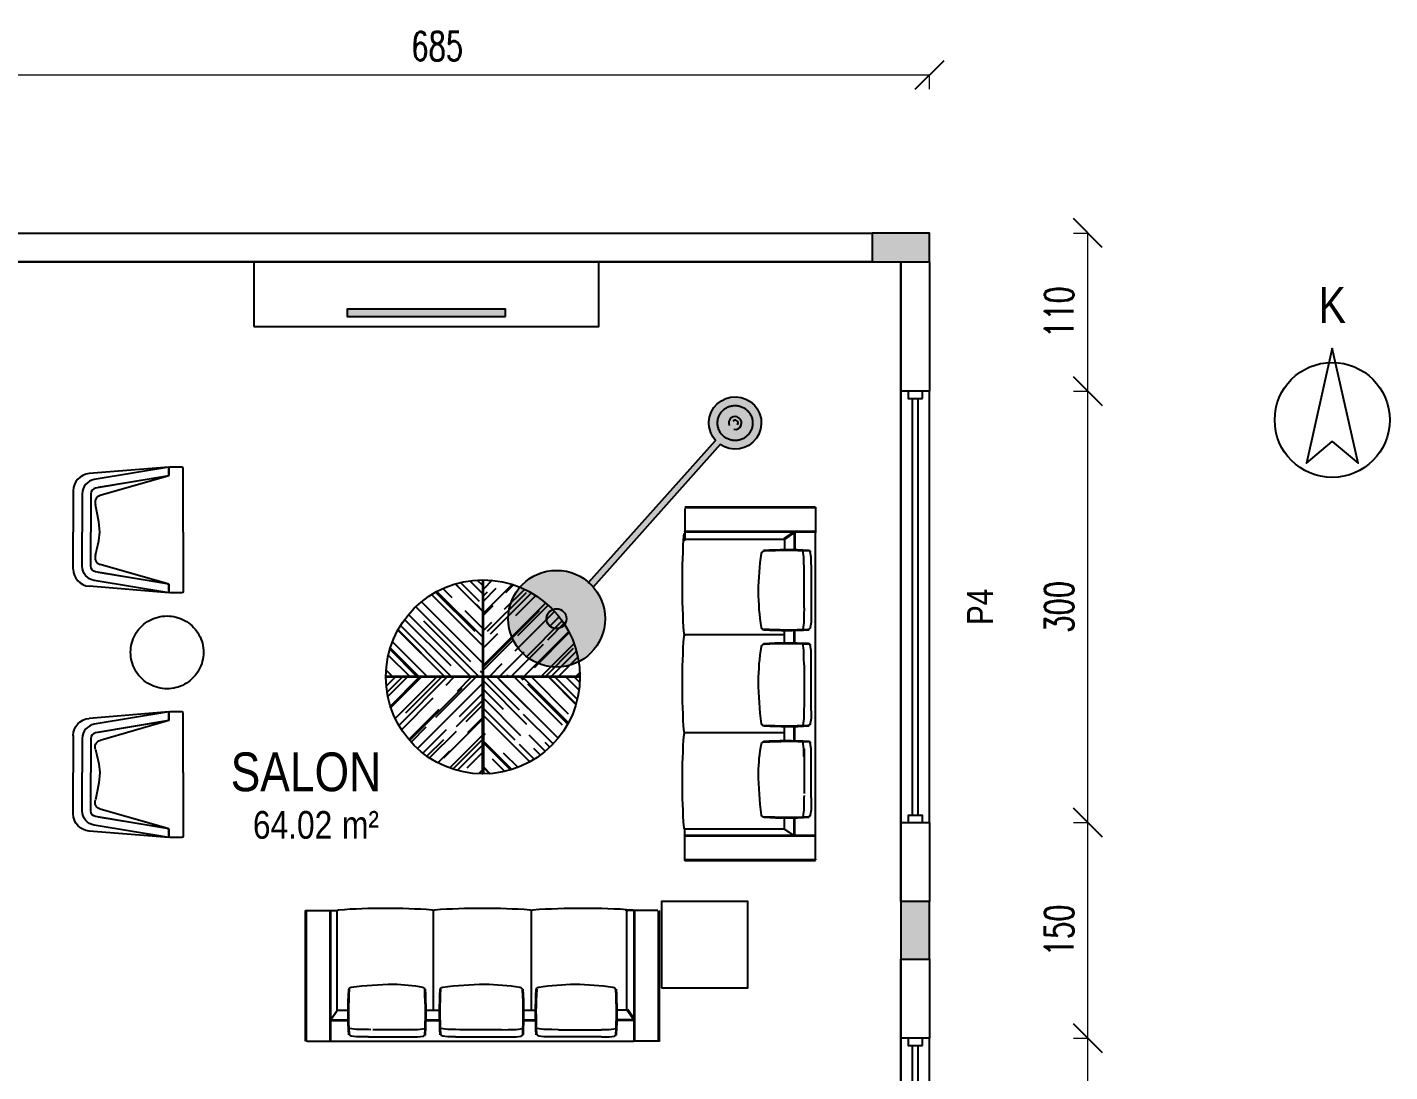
# Model space of a CAD drawing. Header units: centimetres. Extents: x -350 to 1680, y -2140 to 2963.
# Drawn here: x 732 to 1680, y 427 to 1153 of the extents above; entities that cross this region are included whole.
import ezdxf
from ezdxf.enums import TextEntityAlignment as Align

# ---------------------------------------------------------------- set-up
doc = ezdxf.new("R2010")
doc.units = ezdxf.units.CM
doc.layers.get('0').update_dxf_attribs({"color": 5, "lineweight": 0})
doc.layers.add('0_IFC_Area', color=100, linetype='Continuous', plot=False)
for name, color, linetype in [('0_IFC_Dimension', 3, 'Continuous'), ('0_IFC_Elevation_5', 252, 'Continuous'), ('0_IFC_Hatch', 250, 'Continuous'), ('0_IFC_Hatch_Structure', 251, 'Continuous'), ('0_IFC_Room_Text(No)_100', 12, 'Continuous'), ('0_IFC_Text_Explanation_100', 231, 'Continuous'), ('0_IFC_Window_Text', 60, 'Continuous'), ('1_IFC_Concrete_Section', 50, 'Continuous'), ('2_IFC_Wall', 130, 'Continuous'), ('3_IFC_Window', 136, 'Continuous'), ('6_IFC_Furniture', 35, 'Continuous')]:
    doc.layers.add(name, color=color, linetype=linetype)
doc.styles.add('IFC_TEXT', font='ARIALN.TTF')
doc.styles.add('IFC_TEXT_DIM', font='romans.shx', dxfattribs={"width": 0.7})
doc.dimstyles.new('IFC_Dim100', dxfattribs={"dimtxt": 20, "dimasz": 20, "dimexe": 0.00125, "dimexo": 0.000625, "dimgap": 10, "dimtad": 1, "dimrnd": 0.5, "dimzin": 9, "dimtxsty": 'IFC_TEXT_DIM', "dimblk": 'OBLIQUE', "dimcen": -2.5, "dimclrd": 256, "dimclre": 256, "dimclrt": 256, "dimazin": 3, "dimtfac": 1, "dimtix": 1, "dimtmove": 1, "dimatfit": 3, "dimfxl": 10, "dimfxlon": 1, "dimtfillclr": 256, "dimlwd": -1, "dimlwe": 5})
pattern_1 = [(135, (0, 0), (-28.73681958742129, 10.77630734528299), [190.5, -25.4, 63.5, -12.7]), (135, (-16.43386870155518, 7.45361258048797), (-2.963484519952821, -20.92399676209113), [38.1, -4.190999999999999, 76.2, -9.525]), (135, (-12.12334576344437, -3.143089642369886), (-52.71410343067593, 40.68056022844327), [101.6, -17.78, 50.8, -12.7])]
pattern_2 = [(45, (0, 0), (10.77630734528299, 28.73681958742129), [190.5, -25.4, 63.5, -12.7]), (45, (7.45361258048797, 16.43386870156973), (-20.92399676209113, 2.963484519952821), [38.1, -4.190999999999999, 76.2, -9.525]), (45, (-3.143089642377162, 12.12334576345165), (40.68056022844327, 52.71410343067593), [101.6, -17.78, 50.8, -12.7])]

# ---------------------------------------------------------------- blocks, each defined once
blk = doc.blocks.new('0_IFC_ROOM_TEXT_50')
at = {"layer": '0_IFC_Room_Text(No)_100', "insert": (13.22331008536275, -38.4527325964882), "char_height": 9.625, "attachment_point": 1, "style": 'IFC_TEXT'}
blk.add_mtext_dynamic_manual_height_columns('m²', width=16.69487349254196, gutter_width=6.875, heights=[0], dxfattribs=at)
at = {"layer": '0_IFC_Room_Text(No)_100', "style": 'IFC_TEXT'}
blk.add_attdef('ROOM_NAME', text='', height=13.475, dxfattribs=at).set_placement((0.6849643505411223, -24.84347337583313), align=Align.MIDDLE_CENTER)
blk.add_attdef('AREA', text='', height=9.625, dxfattribs=at).set_placement((9.849994887597855, -48.09824016774655), align=Align.RIGHT)
at = {"layer": '0_IFC_Text_Explanation_100', "style": 'IFC_TEXT', "flags": 1}
for tag, p in [('DÖŞEME:', (-41.0869077196694, -62.82120696248603)), ('DUVAR:', (-41.0869077196694, -73.915108784131)), ('TAVAN:', (-41.0869077196694, -85.1803092295013))]:
    blk.add_attdef(tag, p, '', height=7.700000000000001, dxfattribs=at)
blk = doc.blocks.new('IFC_PENCERE_350')
at = {"layer": '3_IFC_Window'}
for points in [[(0, 20), (350, 20)], [(5, 12), (345, 12)], [(0, 0), (350, 0)], [(5, 8), (345, 8)]]:
    blk.add_lwpolyline(points, dxfattribs=at)
for points in [[(0, 5), (5, 5), (5, 15), (0, 15)], [(345, 5), (350, 5), (350, 15), (345, 15)]]:
    blk.add_lwpolyline(points, close=True, dxfattribs=at)
at = {"layer": '0_IFC_Window_Text', "style": 'IFC_TEXT'}
blk.add_attdef('TİP', text='', height=18, dxfattribs=at).set_placement((175, -35), align=Align.MIDDLE_CENTER)
at = {"layer": '0_IFC_Window_Text', "style": 'IFC_TEXT', "flags": 1}
blk.add_attdef('YUKSEKLIK', text='', height=12, dxfattribs=at).set_placement((175, -60), align=Align.MIDDLE_CENTER)
blk = doc.blocks.new('IFC_PENCERE_300')
at = {"layer": '3_IFC_Window'}
for points in [[(0, 20), (300, 20)], [(5, 12), (295, 12)], [(0, 0), (300, 0)], [(5, 8), (295, 8)]]:
    blk.add_lwpolyline(points, dxfattribs=at)
for points in [[(0, 5), (5, 5), (5, 15), (0, 15)], [(295, 5), (300, 5), (300, 15), (295, 15)]]:
    blk.add_lwpolyline(points, close=True, dxfattribs=at)
at = {"layer": '0_IFC_Window_Text', "style": 'IFC_TEXT'}
blk.add_attdef('TİP', text='', height=18, dxfattribs=at).set_placement((150, -35), align=Align.MIDDLE_CENTER)
at = {"layer": '0_IFC_Window_Text', "style": 'IFC_TEXT', "flags": 1}
blk.add_attdef('YUKSEKLIK', text='', height=12, dxfattribs=at).set_placement((150, -60), align=Align.MIDDLE_CENTER)
blk = doc.blocks.new('IFC_TV UNITESI_240x45')
at = {"layer": '6_IFC_Furniture'}
blk.add_lwpolyline([(0, 0), (240, 0), (240, 45), (0, 45)], close=True, dxfattribs=at)
blk = doc.blocks.new('IFC_TV')
blk.add_wipeout([(0, 0), (109.9999999999127, 0), (109.9999999999127, 5.000000074505806), (0, 5.000000074505806)]).dxf.layer = '6_IFC_Furniture'
at = {"layer": '0_IFC_Elevation_5', "true_color": 0xa8a8a8}
h = blk.add_hatch(color=253, dxfattribs=at)
h.dxf.hatch_style = 1
h.paths.add_polyline_path([(109.9999999999127, 0), (109.9999999999127, 5.000000074505805), (0, 5.000000074505805), (0, 0)])
at = {"layer": '6_IFC_Furniture', "linetype": 'ByBlock', "transparency": 33554687}
blk.add_lwpolyline([(109.9999999999127, 0), (109.9999999999127, 5.000000074505805), (0, 5.000000074505805), (0, 0)], close=True, dxfattribs=at)
blk = doc.blocks.new('_Oblique')
at = {"color": 0, "linetype": 'ByBlock', "lineweight": -2}
blk.add_line((-0.5, -0.5), (0.5, 0.5), dxfattribs=at)
blk = doc.blocks.new('KL3 PLAN')
blk.add_wipeout([(-42.18933542643208, 9.000000000013578), (-42.18933542643208, 0.9999999999308713), (-41.896442207585615, 0.2928932188464657), (-41.18933542642174, 0), (44.189335426501195, 0), (44.89644220766506, 0.2928932188464657), (45.189335426432066, 0.9999999999308713), (45.189335426432066, 9.000000000013578), (44.89644220766506, 9.70710678109797), (44.189335426501195, 9.99999999994445), (45.182773665119385, 10.080738495782654), (40.68139585235078, 65.46746340956994), (39.90858898761285, 68.835231444812), (36.855181937666565, 73.3176708032841), (36.85511662202601, 73.3177310253464), (34.28082611803241, 75.12961863055423), (31.532304836348054, 76.16140958849743), (28.720831218470302, 76.4954070128158), (-25.720831218390845, 76.4954070128158), (-29.552757841762585, 75.86714119729444), (-33.715605118404916, 73.4690202317222), (-36.693064283798925, 69.35442970851918), (-37.68139585227133, 65.46746340956994), (-42.18933542643208, 9.99999999994445), (-41.18933542642174, 9.99999999994445), (-41.75506264490396, 9.82459245332958), (-41.896442207585615, 9.70710678109797), (-42.10805909946299, 9.394901015569268)]).dxf.layer = '6_IFC_Furniture'
at = {"layer": '6_IFC_Furniture'}
for p, q in [((-25.72083121846663, 76.49540701322258), (0, 76.49540701322258)), ((28.72083121846663, 76.49540701322258), (0, 76.49540701322258)), ((-33.71560511842836, 73.46902023162693), (-34.42271189962048, 72.7619134504348)), ((36.71560511842836, 73.46902023162693), (37.42271189962048, 72.7619134504348)), ((-42.18933542643208, 10), (-37.68139585229801, 65.46746340952814)), ((-36.10729540704051, 10), (-22.38284871960059, 57.74556593783199)), ((39.10729540704051, 10), (25.38284871960059, 57.74556593783199)), ((45.18933542643208, 10), (40.68139585229801, 65.46746340952814)), ((-36.10729540704051, 10), (-42.18933542643208, 10)), ((39.10729540704051, 10), (45.18933542643208, 10))]:
    blk.add_line(p, q, dxfattribs=at)
for points in [[(-42.18933542643208, 10), (-33.57703924417729, 61.90237070433795, -0.3668319552836236), (-23.7119282274507, 70.26542701944709), (0, 70.26542701944709)], [(45.18933542643208, 10), (36.57703924417729, 61.90237070433795, 0.3668319552836236), (26.7119282274507, 70.26542701944709), (0, 70.26542701944709)], [(0, 0), (-41.18933542643207, 0, -0.4142135623730951), (-42.18933542643208, 1), (-42.18933542643208, 9, -0.4142135623730951), (-41.18933542643207, 10), (-36.95503612695029, 10, 0.366831955283623), (-35.96852502523689, 10.83630563132465), (-27.94943495531334, 59.16369436867535)], [(-36.10729540704051, 10), (-27.65797263412969, 60.92020449321717, -0.3668319552836703), (-23.7119282274507, 64.26542701944709), (0, 64.26542701944709)], [(39.10729540704051, 10), (30.65797263412969, 60.92020449321717, 0.3668319552836703), (26.7119282274507, 64.26542701944709), (0, 64.26542701944709)], [(0, 0), (44.18933542643208, 0, 0.4142135623730951), (45.18933542643208, 1), (45.18933542643208, 9, 0.4142135623730951), (44.18933542643208, 10), (39.95503612695029, 10, -0.366831955283623), (38.96852502523689, 10.83630563132465), (30.94943495531334, 59.16369436867535)]]:
    blk.add_lwpolyline(points, format="xyb", dxfattribs=at)
for centre, radius, start, end in [((-25.72083121846663, 64.49540701322258), 12, 90, 175.3536817693406), ((28.72083121846663, 64.49540701322258), 12, 4.646318230659348, 90), ((-17.577437967062, 56.36425225157291), 5, 71.49706493739286, 163.9627208267889), ((8.688407098816242, 143.9061943823471), 86.40002329264127, 253.4030465950285, 264.2285674968819), ((-10.222173721937, 177.9594133188948), 120.4498227521729, 274.8683571323283, 284.0359848141924), ((20.577437967062, 56.36425225157291), 5, 16.03727917321114, 108.5029350626071)]:
    blk.add_arc(centre, radius, start, end, dxfattribs=at)
blk = doc.blocks.new('IFC_COFFE TABLE')
at = {"transparency": 33554687}
blk.add_wipeout([(1.6123322878971746, -25.285108344520317), (3.1968158077370434, -25.133974777025287), (4.768682956069404, -24.883648893706077), (6.321730291378915, -24.535118616461084), (7.849828645351424, -24.089759435066448), (9.346947311906886, -23.549328978745667), (10.807177847636172, -22.91596007961123), (12.22475738972981, -22.19215235534788), (13.59409139936785, -21.380762344368993), (14.909775740801797, -20.484992232357744), (16.16661800901525, -19.508377214708332), (17.359658021771516, -18.454771544721183), (18.484187395191054, -17.328333322631202), (19.53576812558294, -16.133508085479313), (20.51025010422569, -14.875011262612198), (21.403787495950034, -13.557809566038188), (22.212853916887894, -12.187101389080858), (22.93425635150333, -10.768296290697577), (23.565147753965235, -9.306993646422335), (24.103038284133387, -7.808960550185198), (24.5458051338253, -6.2801090542304365), (24.891700904565294, -4.726472836948346), (25.139360503770952, -3.1541833906986483), (25.287806532151137, -1.5694458236156095), (25.33645314104724, 0.021485629121947625), (25.28510834452077, 1.6123322878974449), (25.133974777025013, 3.196815807737309), (24.883648893705807, 4.768682956069675), (24.535118616460814, 6.321730291378465), (24.08975943506619, 7.849828645351693), (23.549328978745397, 9.346947311907158), (22.915960079610965, 10.807177847635721), (22.192152355348327, 12.22475738973008), (21.380762344368726, 13.594091399368118), (20.48499223235747, 14.909775740801344), (19.50837721470806, 16.166618009015515), (18.454771544721634, 17.359658021772496), (17.328333322631654, 18.484187395190595), (16.133508085479765, 19.535768125582486), (14.875011262611926, 20.510250104225968), (13.557809566038637, 21.403787495950304), (12.187101389081313, 22.21285391688817), (10.76829629069803, 22.934256351503585), (9.306993646422784, 23.565147753965512), (7.808960550185648, 24.103038284133653), (6.280109054230887, 24.545805133825574), (4.726472836948799, 24.89170090456556), (3.154183390699103, 25.139360503771933), (1.5694458236153401, 25.28780653215069), (-0.021485629121498824, 25.336453141047507), (-1.6123322878969917, 25.285108344521042), (-3.1968158077368605, 25.13397477702528), (-4.768682956069221, 24.883648893706784), (-6.321730291378013, 24.535118616461084), (-7.849828645351242, 24.089759435066448), (-9.346947311906703, 23.549328978746395), (-10.80717784763527, 22.91596007961123), (-12.224757389729625, 22.19215235534859), (-13.594091399367668, 21.380762344368982), (-14.909775740800894, 20.484992232357747), (-16.16661800901507, 19.508377214708325), (-17.359658021772052, 18.4547715447219), (-18.48418739519087, 17.328333322631927), (-19.535768125582038, 16.133508085480038), (-20.510250104225506, 14.875011262612908), (-21.403787495949853, 13.557809566038905), (-22.21285391688843, 12.187101389081583), (-22.93425635150386, 10.768296290698302), (-23.565147753965054, 9.306993646423052), (-24.10303828413392, 7.8089605501859225), (-24.5458051338244, 6.280109054231154), (-24.891700904565827, 4.726472836949064), (-25.13936050377149, 3.154183390699366), (-25.287806532150952, 1.5694458236163271), (-25.33645314104706, -0.021485629121229977), (-25.285108344521316, -1.6123322878967201), (-25.13397477702555, -3.1968158077365914), (-24.883648893705622, -4.76868295606895), (-24.53511861646208, -6.321730291377747), (-24.08975943506672, -7.849828645350975), (-23.549328978745944, -9.346947311905716), (-22.915960079611494, -10.807177847635003), (-22.192152355348142, -12.224757389729355), (-21.380762344369256, -13.5940913993674), (-20.48499223235872, -14.909775740801344), (-19.5083772147086, -16.166618009014798), (-18.4547715447229, -17.359658021771786), (-17.328333322632187, -18.484187395190602), (-16.13350808547958, -19.535768125581768), (-14.875011262613183, -20.51025010422524), (-13.557809566038454, -21.403787495949587), (-12.187101389081125, -22.212853916888168), (-10.768296290698569, -22.934256351502878), (-9.306993646422603, -23.565147753964787), (-7.808960550185471, -24.103038284132936), (-6.280109054231423, -24.54580513382485), (-4.726472836949336, -24.891700904564843), (-3.15418339069964, -25.13936050377122), (-1.5694458236165962, -25.28780653215069), (0.021485629120962104, -25.33645314104751)], dxfattribs=at).dxf.layer = '6_IFC_Furniture'
at = {"layer": '6_IFC_Furniture', "transparency": 33554687}
blk.add_lwpolyline([(1.612332287897515, -25.28510834452073), (3.196815807737038, -25.13397477702529), (4.768682956069824, -24.88364889370587), (6.321730291379026, -24.5351186164612), (7.849828645351407, -24.0897594350663), (9.346947311906659, -23.54932897874551), (10.80717784763601, -22.91596007961107), (12.22475738973026, -22.1921523553483), (13.59409139936815, -21.38076234436903), (14.9097757408017, -20.48499223235785), (16.16661800901511, -19.50837721470816), (17.35965802177179, -18.45477154472155), (18.48418739519093, -17.32833332263135), (19.53576812558276, -16.1335080854792), (20.51025010422563, -14.87501126261259), (21.40378749595038, -13.55780956603803), (22.21285391688798, -12.18710138908091), (22.93425635150379, -10.76829629069789), (23.56514775396499, -9.306993646422145), (24.10303828413362, -7.80896055018502), (24.54580513382552, -6.280109054230705), (24.89170090456537, -4.726472836948686), (25.13936050377106, -3.154183390699016), (25.28780653215108, -1.56944582361575), (25.33645314104706, 0.0214856291217984), (25.28510834452118, 1.612332287897061), (25.13397477702529, 3.196815807737038), (24.88364889370587, 4.768682956069369), (24.53511861646075, 6.32173029137857), (24.0897594350663, 7.849828645351407), (23.54932897874551, 9.346947311906659), (22.91596007961107, 10.80717784763556), (22.1921523553483, 12.2247573897298), (21.38076234436903, 13.5940913993677), (20.4849922323574, 14.90977574080125), (19.50837721470816, 16.16661800901511), (18.45477154472155, 17.35965802177225), (17.3283333226318, 18.48418739519047), (16.13350808547966, 19.53576812558231), (14.87501126261213, 20.51025010422609), (13.55780956603849, 21.40378749594993), (12.18710138908136, 22.21285391688798), (10.76829629069834, 22.93425635150379), (9.306993646422598, 23.56514775396499), (7.808960550185473, 24.10303828413316), (6.280109054230705, 24.54580513382507), (4.726472836949141, 24.89170090456537), (3.154183390699471, 25.13936050377151), (1.56944582361575, 25.28780653215064), (-0.0214856291213437, 25.33645314104751), (-1.612332287896605, 25.28510834452073), (-3.196815807737038, 25.13397477702529), (-4.768682956068913, 24.88364889370632), (-6.321730291378116, 24.5351186164612), (-7.849828645351407, 24.0897594350663), (-9.346947311906659, 23.54932897874596), (-10.8071778476351, 22.91596007961107), (-12.22475738972935, 22.1921523553483), (-13.59409139936724, 21.38076234436903), (-14.90977574080079, 20.48499223235785), (-16.16661800901511, 19.50837721470816), (-17.35965802177179, 18.45477154472201), (-18.48418739519093, 17.3283333226318), (-19.53576812558185, 16.13350808547966), (-20.51025010422563, 14.87501126261259), (-21.40378749594948, 13.55780956603849), (-22.21285391688798, 12.18710138908136), (-22.93425635150379, 10.76829629069834), (-23.56514775396499, 9.306993646422598), (-24.10303828413362, 7.808960550185473), (-24.54580513382462, 6.280109054231161), (-24.89170090456537, 4.726472836949141), (-25.13936050377106, 3.154183390699471), (-25.28780653215108, 1.569445823616206), (-25.33645314104706, -0.0214856291213437), (-25.28510834452118, -1.612332287897061), (-25.13397477702529, -3.196815807736583), (-24.88364889370587, -4.768682956068913), (-24.53511861646166, -6.321730291378116), (-24.0897594350663, -7.849828645350951), (-23.54932897874551, -9.346947311906206), (-22.91596007961107, -10.8071778476351), (-22.1921523553483, -12.2247573897298), (-21.38076234436903, -13.59409139936724), (-20.48499223235831, -14.90977574080125), (-19.50837721470816, -16.16661800901465), (-18.45477154472246, -17.35965802177179), (-17.3283333226318, -18.48418739519047), (-16.13350808547966, -19.53576812558185), (-14.87501126261304, -20.51025010422563), (-13.55780956603849, -21.40378749594993), (-12.18710138908136, -22.21285391688798), (-10.76829629069834, -22.93425635150334), (-9.306993646422598, -23.56514775396499), (-7.808960550185473, -24.10303828413316), (-6.280109054231616, -24.54580513382507), (-4.726472836949141, -24.89170090456493), (-3.154183390699471, -25.13936050377151), (-1.56944582361666, -25.28780653215064), (0.0214856291213437, -25.33645314104751)], close=True, dxfattribs=at)
blk = doc.blocks.new('*U98')
blk.add_wipeout([(0, 60.00000000000001), (60.00000000000002, 60.00000000000001), (60.00000000000002, -3.552713678800501e-15), (0, -3.552713678800501e-15)]).dxf.layer = '6_IFC_Furniture'
at = {"layer": '6_IFC_Furniture', "transparency": 33554687}
blk.add_lwpolyline([(60, 60), (60, 0), (0, 0), (0, 60)], close=True, dxfattribs=at)
blk = doc.blocks.new('bdlobisehpaortapl')
blk.add_wipeout([(-67.5, -0.29999999998835847), (-67.49733338600863, -0.5999881483582783), (-67.20704248370495, -6.281993361494216), (-67.20704107023722, -6.282008483253321), (-65.91176965921947, -14.556394484557615), (-65.91176965921947, -14.556394484557615), (-64.92093516224658, -18.48031865686974), (-64.92093516224658, -18.48031865686997), (-62.805977372029254, -24.73174491103738), (-62.80597237301877, -24.73175760595737), (-60.44553054987034, -30.043099649411474), (-60.44553054987034, -30.0430996494122), (-57.86947893929764, -34.747279135122426), (-56.13437250611896, -37.48576027433185), (-56.134367832691225, -37.48576727271907), (-51.945056466643535, -43.10407299406373), (-51.9450530679056, -43.104077089906866), (-49.47202391129394, -45.921333278992265), (-46.86275346502882, -48.58119325084775), (-44.73709050369266, -50.54545215214151), (-41.82654703610681, -52.97914649215045), (-41.8265374971324, -52.97915402307774), (-37.18407344607798, -56.33466678659718), (-37.184070194889216, -56.33466893256217), (-32.36104086835952, -59.23692289372049), (-32.3610387061953, -59.236924074906256), (-32.3610387061953, -59.23692407490685), (-25.65392473381891, -62.43497534036169), (-25.653922102382722, -62.43497642159356), (-17.231306151126937, -65.26355865508779), (-17.231306151126937, -65.26355865508822), (-10.85588928468738, -66.62131541660439), (-6.864448169582293, -67.15005101507495), (-0.3000000000048435, -67.5), (0.3000000000010095, -67.5), (4.7906671911556495, -67.32978173040193), (8.007170733541647, -67.02339305678197), (10.275294349370093, -66.71332944797315), (13.722796949434015, -66.09035363715795), (15.976440354364591, -65.58203529628601), (18.645864666890333, -64.87358268836353), (20.19007932173452, -64.40970964832924), (22.214639970398483, -63.73978169860311), (25.530632913672374, -62.485492580496626), (27.638184978484617, -61.582308588547676), (29.965622071592865, -60.483977166372824), (32.80307791172901, -58.9932884277282), (35.373309015671445, -57.48894684443074), (38.0397341017236, -55.76045757945167), (39.603043856925666, -54.66121950035725), (41.75314608126428, -53.037013418147126), (43.49169366966677, -51.62095099611908), (45.92505277551794, -49.468571108995135), (48.373949156070495, -47.07665072034888), (50.52918212123842, -44.75546619306397), (52.78136021052546, -42.07586023275874), (54.42689098167393, -39.924472921616626), (55.89706533828263, -37.83871148132995), (57.92089627597591, -34.66150277451064), (59.20902913371621, -32.41204820806932), (60.31262002802436, -30.3090393340767), (61.0562515327834, -28.781663412064063), (62.13840645282105, -26.36415072601679), (62.91658076600172, -24.44900539316224), (63.92821952733386, -21.666396748532435), (64.59820667401104, -19.578602976250266), (65.56754044253255, -16.035823655701734), (66.11972515094281, -13.580572372457013), (66.11972515094281, -13.580572372457183), (66.81727841512001, -9.57607984490825), (67.04044760510358, -7.863102753194184), (67.30974117169582, -5.064458845594828), (67.4462764167808, -2.69254480201198), (67.5, -0.29999999998835847), (67.5, 0.29999999998835847), (67.4973333860048, 0.5999881483582783), (67.39997072378686, 3.6734107356132597), (67.27981195492306, 5.447651173643891), (67.0477957188895, 7.800198025534883), (66.81780309373225, 9.572418175507693), (66.39980033365207, 12.137401519733885), (65.93972702705402, 14.429220339211497), (65.49541081361967, 16.327925843620022), (64.84089209218396, 18.759230066535082), (64.18330699214637, 20.898638796619252), (63.288262083039655, 23.470106146072794), (62.174851109841285, 26.27808762960194), (61.39856502909694, 28.04400492738796), (60.89935243976698, 29.112177390515654), (59.24084068217468, 32.3538683200145), (57.44661453393079, 35.44201572413564), (55.75384219153734, 38.04942944225374), (54.80423401583068, 39.40489733444426), (53.13177751755845, 41.632489930638684), (51.44796063930357, 43.69619372503982), (50.30711058846222, 45.00493999818261), (48.674753818745266, 46.76556789652207), (48.674753818745266, 46.765567896522185), (45.59889694247701, 49.769374093200895), (45.59889694247701, 49.769374093201606), (42.98692878112632, 52.042040255607816), (40.586078149209044, 53.93533406280082), (39.551870265602815, 54.69825919069669), (36.8207137903559, 56.57282948526196), (34.81645683814406, 57.82788542941307), (33.02877494594667, 58.86722369510747), (30.83779731733969, 60.043986015374685), (28.140397133956302, 61.3544460421831), (25.919787111212145, 62.325072291248034), (23.044646280427944, 63.444418807408994), (23.044646280427944, 63.444418807408994), (20.01069347169974, 64.46566641850222), (16.389080621515713, 65.48013466984773), (12.174769960116128, 66.3929587864418), (11.181562674714774, 66.56742939419698), (9.628085655171368, 66.80980441983499), (7.435142531579682, 67.08925886857833), (4.474732937542713, 67.35151642789967), (1.3176532642422916, 67.48713795883808), (0.3000000000010095, 67.5), (-0.3000000000048435, 67.5), (-3.7245647767224512, 67.39716327282619), (-8.389649059400034, 66.97659134847163), (-12.500587693460975, 66.332385056759), (-14.657385697453831, 65.8893849152964), (-16.796462957618836, 65.37682182634353), (-18.6374831755532, 64.87599109748501), (-19.8768532927025, 64.50705932826577), (-21.372287808481325, 64.02714513260341), (-22.30309096886899, 63.708885826346005), (-23.517771065443043, 63.270565384809714), (-25.864406320262525, 62.34807523653308), (-27.093022887369074, 61.82409005254024), (-29.96389892741575, 60.48483083441397), (-32.792081793324705, 58.99940145170876), (-36.09919760967899, 57.03593544369596), (-38.78890067384901, 55.241933207611964), (-41.429891500979465, 53.28990608189494), (-43.33277703885656, 51.75442429494069), (-46.23705802345711, 49.17707255759933), (-48.300096171366114, 47.15241997858587), (-50.491420069043464, 44.7980635676536), (-52.35787785217127, 42.60167399078682), (-53.73801954004718, 40.84697364448627), (-53.73801954004718, 40.846973644486866), (-56.21763024723507, 37.36078223733327), (-58.12154548273981, 34.323985064350836), (-58.12154548273981, 34.32398506435098), (-60.87609484029443, 29.160779773450457), (-62.532806366332494, 25.414525924174086), (-64.38452861567129, 20.2702361835795), (-65.38763451085089, 16.754320430142315), (-66.60394627005203, 10.9619497014032), (-66.60394627005203, 10.961949701403455), (-67.34405160260182, 4.585707551377254), (-67.5, 0.29999999998835847)]).dxf.layer = '6_IFC_Furniture'
at = {"layer": '6_IFC_Furniture'}
h = blk.add_hatch(dxfattribs=at)
h.set_pattern_fill('AR-RROOF', color=256, scale=0.5, angle=135)
h.set_pattern_definition(pattern_1)
h.paths.add_polyline_path([(-67.49933333004118, 0.2999999999883585), (-0.3000000000029068, 0.2999999999592546), (-0.3000000000029104, 67.49933333004111, 0.4116124485089206)])
h = blk.add_hatch(dxfattribs=at)
h.set_pattern_fill('AR-RROOF', color=256, scale=0.5, angle=45)
h.set_pattern_definition(pattern_2)
h.paths.add_polyline_path([(0.2999999999956344, 0.2999999999592546), (67.49933333004118, 0.2999999999883585, 0.4116124485089206), (0.3000000000029104, 67.49933333004111)])
h = blk.add_hatch(dxfattribs=at)
h.set_pattern_fill('AR-RROOF', color=256, scale=0.5, angle=45)
h.set_pattern_definition(pattern_2)
h.paths.add_polyline_path([(-67.49933333004118, -0.2999999999883585, 0.4116124485089206), (-0.3000000000029104, -67.49933333004111), (-0.3000000000029104, -0.2999999999883585)])
h = blk.add_hatch(dxfattribs=at)
h.set_pattern_fill('AR-RROOF', color=256, scale=0.5, angle=135)
h.set_pattern_definition(pattern_1)
h.paths.add_polyline_path([(0.3000000000029104, -67.49933333004111, 0.4116124485089206), (67.49933333004118, -0.2999999999883585), (0.2999999999956344, -0.2999999999883585)])
blk.add_line((-0.3000000000029104, -0.2999999999883585), (0.2999999999956344, 0.2999999999592546), dxfattribs=at)
for points in [[(-67.5, 0.2999999999883585), (-0.3000000000029104, 0.2999999999592546), (-0.3000000000029104, 67.5)], [(0.3000000000029104, 67.5), (0.2999999999956344, 0.2999999999592546), (67.5, 0.2999999999883585)], [(-67.5, -0.2999999999883585), (-0.3000000000029104, -0.2999999999883585), (-0.3000000000029104, -67.5)], [(0.3000000000029104, -67.5), (0.2999999999956344, -0.2999999999883585), (67.5, -0.2999999999883585)]]:
    blk.add_lwpolyline(points, dxfattribs=at)
blk.add_circle((0, 0), 67.5, dxfattribs=at)
blk = doc.blocks.new('A$C8cc23e19')
blk.add_wipeout([(-186.7983717038296, 92.6506307348609), (59.20162829617041, 92.6506307348609), (59.20162829617041, 1.6829073252229136), (58.70162829613041, 1.6829073252229136), (40.692518436459096, 1.1839207819830335), (11.582843705986335, 0.0321987549723417), (-131.37382858807175, 0.004825330583116738), (-163.84338151078737, 1.183920780193148), (-186.79837170379324, 1.6829073252229136), (-186.7983717038296, 1.6829073252229136)]).dxf.layer = '6_IFC_Furniture'
at = {"layer": '6_IFC_Furniture'}
for p, q in [((-186.7983717038296, 92.6506307348609), (-186.7983717038296, 2.182907325215637)), ((-186.2983717038296, 92.1506307348609), (-186.2983717038296, 1.682907325215637)), ((-185.7983717038296, 92.6506307348609), (-168.2983717038296, 92.6506307348609)), ((-169.7983717038296, 93.1506307348609), (-169.7983717038296, 2.182907325215637)), ((-169.2983717038296, 92.6506307348609), (-169.2983717038296, 1.682907325215637)), ((-168.2983717038296, 92.6506307348609), (41.20162829617038, 92.6506307348609)), ((-151.4130536755547, 89.50476911291479), (-155.0300628778059, 89.00348204467446)), ((-143.0174260705244, 89.50476911291479), (-151.4130536755547, 89.50476911291479)), ((-143.0174260705244, 89.50476911291479), (-114.446920649847, 89.50476911291479)), ((-114.446920649847, 89.50476911291479), (-109.0512930445838, 89.50476911291479)), ((-109.0512930445838, 89.50476911291479), (-104.9342838423326, 89.00348204467446)), ((-87.84813849604689, 89.50476911291479), (-91.4651476982981, 89.00348204467446)), ((-82.45251089078374, 89.50476911291479), (-87.84813849604689, 89.50476911291479)), ((-82.45251089078374, 89.50476911291479), (-45.88200547010638, 89.50476911291479)), ((-45.88200547010638, 89.50476911291479), (-40.48637786507606, 89.50476911291479)), ((-40.48637786507606, 89.50476911291479), (-36.86936866282485, 89.00348204467446)), ((-21.04545036284253, 89.50476911291479), (-24.66245956509374, 89.00348204467446)), ((-15.64982275781221, 89.50476911291479), (-21.04545036284253, 89.50476911291479)), ((18.92068266309798, 89.50476911291479), (-15.64982275781221, 89.50476911291479)), ((18.92068266309798, 89.50476911291479), (24.31631026812829, 89.50476911291479)), ((24.31631026812829, 89.50476911291479), (27.9333194703795, 89.00348204467446)), ((58.70162829617038, 92.6506307348609), (41.20162829617038, 92.6506307348609)), ((41.70162829617038, 93.1506307348609), (41.70162829617038, 2.182907325215637)), ((42.20162829617038, 92.6506307348609), (42.20162829617038, 1.682907325215637)), ((58.70162829617038, 92.6506307348609), (58.70162829617038, 2.182907325215637)), ((59.20162829617038, 92.1506307348609), (59.20162829617038, 1.682907325215637)), ((-169.7983717038296, 78.1506307348609), (-157.1873297833372, 78.1506307348609)), ((-169.7983717038296, 78.1506307348609), (-164.7983717038296, 71.1506307348609)), ((-169.2983717038296, 77.6506307348609), (-156.6873297833372, 77.6506307348609)), ((-169.2983717038296, 77.6506307348609), (-164.2983717038296, 70.6506307348609)), ((-151.4373451559804, 84.55457868333907), (-156.2708074750844, 83.88470143917947)), ((-143.0417175509501, 84.55457868333907), (-151.4373451559804, 84.55457868333907)), ((-141.3954830584116, 84.62949381582438), (-143.0417175509501, 84.55457868333907)), ((-109.0688636617269, 84.62949381582438), (-140.1278797455598, 84.62949381582438)), ((-109.0688636617269, 84.62949381582438), (-114.4226291694212, 84.55457868333907)), ((-114.4226291694212, 84.55457868333907), (-109.0270015643909, 84.55457868333907)), ((-109.0270015643909, 84.55457868333907), (-103.6935392450541, 83.88470143917947)), ((-103.7770169370342, 78.1506307348609), (-93.62241460359655, 78.1506307348609)), ((-103.2770169370342, 77.6506307348609), (-93.12241460359655, 77.6506307348609)), ((-87.8724299762398, 84.55457868333907), (-92.70589229557662, 83.88470143917947)), ((-82.47680237120949, 84.55457868333907), (-87.8724299762398, 84.55457868333907)), ((-77.83056787890382, 84.62949381582438), (-82.47680237120949, 84.55457868333907)), ((-50.50394848221912, 84.62949381582438), (-79.56296456605196, 84.62949381582438)), ((-50.50394848221912, 84.62949381582438), (-45.85771398968063, 84.55457868333907)), ((-45.85771398968063, 84.55457868333907), (-40.46208638465031, 84.55457868333907)), ((-40.46208638465031, 84.55457868333907), (-35.62862406554632, 83.88470143917947)), ((-35.71210175729357, 78.1506307348609), (-26.8197264703922, 78.1506307348609)), ((-35.21210175729357, 77.6506307348609), (-26.3197264703922, 77.6506307348609)), ((-21.06974184303544, 84.55457868333907), (-25.90320416237228, 83.88470143917947)), ((-15.67411423800513, 84.55457868333907), (-21.06974184303544, 84.55457868333907)), ((-11.02787974569946, 84.62949381582438), (-15.67411423800513, 84.55457868333907)), ((-11.02787974569946, 84.62949381582438), (19.03113633813336, 84.62949381582438)), ((19.29873965098522, 84.62949381582438), (18.94497414329089, 84.55457868333907)), ((18.94497414329089, 84.55457868333907), (24.34060174855404, 84.55457868333907)), ((24.34060174855404, 84.55457868333907), (29.17406406765804, 83.88470143917947)), ((41.70162829617038, 78.1506307348609), (29.09058637567796, 78.1506307348609)), ((42.20162829617038, 77.6506307348609), (29.59058637567796, 77.6506307348609)), ((41.70162829617038, 78.1506307348609), (36.70162829617038, 71.1506307348609)), ((42.20162829617038, 77.6506307348609), (37.20162829617038, 70.6506307348609)), ((-169.7983717038296, 74.54810143727809, 1.1866932e-09), (-169.7983717038296, 2.182907325215637)), ((-164.7983717038296, 71.1506307348609), (-157.2253839988261, 71.1506307348609)), ((-164.7983717038296, 71.1506307348609), (-164.7983717038296, 2.182907325215637)), ((-103.7389627213124, 71.1506307348609), (-93.66046881931834, 71.1506307348609)), ((-97.94837170373648, 71.1506307348609, 1.2479813e-09), (-97.94837170373648, 2.159599881619215)), ((-97.94837170373648, 71.1506307348609, 1.2479813e-09), (-97.94837170373648, 2.159599881619215)), ((-35.67404754180461, 71.1506307348609), (-26.85778068611398, 71.1506307348609)), ((-29.64837170368992, 71.1506307348609, 2.1502888e-09), (-29.64837170368992, 2.159599881619215)), ((-29.64837170368992, 71.1506307348609, 2.1502888e-09), (-29.64837170368992, 2.159599881619215)), ((36.70162829617038, 71.1506307348609), (29.12864059139975, 71.1506307348609)), ((36.70162829617038, 71.1506307348609), (36.70162829617038, 2.182907325215637)), ((41.70162829617038, 74.54810143727809, 1.1866932e-09), (41.70162829617038, 2.182907325215637)), ((-186.2983717038296, 1.682907325215637), (-165.2983717038296, 1.682907325215637)), ((58.20162829617038, 1.682907325215637), (37.20162829617038, 1.682907325215637))]:
    blk.add_line(p, q, dxfattribs=at)
for centre, radius, start, end in [((-185.7983717038296, 92.1506307348609), 0.5, 90, 180), ((113.8294156836346, 73.1771944873035), 271.0623754628418, 176.8429965302489, 183.4330830455629), ((114.3294156836345, 72.6771944873035), 271.0623754628418, 176.8429965302489, 183.4330830455629), ((-154.8241436914541, 87.51768350880594), 1.499999999999999, 97.89045059894242, 176.6550830984519), ((-105.1402030286844, 87.51768350880594), 1.499999999999999, 3.344916901548045, 82.10954940105756), ((-374.793762404006, 73.1771944873035), 271.0623754628476, 356.5669169544371, 3.157003469751038), ((-374.293762404006, 72.6771944873035), 271.0623754628476, 356.5669169544371, 3.157003469751038), ((177.3943308631424, 73.1771944873035), 271.0623754628418, 176.8429965302489, 183.4330830455629), ((177.8943308631424, 72.6771944873035), 271.0623754628418, 176.8429965302489, 183.4330830455629), ((-91.25922851194628, 87.51768350880594), 1.499999999999999, 97.89045059894242, 176.6550830984519), ((-37.07528784917668, 87.51768350880594), 1.499999999999999, 3.344916901548045, 82.10954940105756), ((-306.7288472242653, 73.1771944873035), 271.0623754628476, 356.5669169544371, 3.157003469751038), ((-306.2288472242653, 72.6771944873035), 271.0623754628476, 356.5669169544371, 3.157003469751038), ((244.1970189963468, 73.1771944873035), 271.0623754628476, 176.8429965302489, 183.4330830455629), ((244.6970189963467, 72.6771944873035), 271.0623754628476, 176.8429965302489, 183.4330830455629), ((-24.45654037874192, 87.51768350880594), 1.499999999999999, 97.89045059894242, 176.6550830984519), ((27.72740028402768, 87.51768350880594), 1.499999999999999, 3.344916901548045, 82.10954940105756), ((-241.926159091061, 73.1771944873035), 271.0623754628418, 356.5669169544371, 3.157003469751038), ((-241.426159091061, 72.6771944873035), 271.0623754628418, 356.5669169544371, 3.157003469751038), ((58.70162829617038, 92.1506307348609), 0.5, 0, 90), ((-154.7465159948915, 56.9452325636521), 1.999999999999984, 180, 261.2709788253945), ((-105.7937559655402, 56.54855935741216), 1.625081534852025, 283.5029175605152, 14.12831842917141), ((-91.18160081515089, 56.9452325636521), 1.999999999999984, 180, 261.2709788253945), ((-38.15291554573923, 56.9452325636521), 1.999999999999984, 278.7290211746055, 0), ((-24.37891268194653, 56.9452325636521), 1.999999999999984, 180, 261.2709788253945), ((26.64977258723229, 56.9452325636521), 1.999999999999984, 278.7290211746055, 0), ((-123.3892759180162, 304.0497482353822), 251.0854890569228, 262.7559731503842, 269.4653088225388), ((-127.0854865396395, 171.3227336434647), 118.3552759665429, 270.6550422708563, 280.5505397739804), ((-59.82436073874123, 304.0497482195497), 251.0854890413009, 262.7559731503842, 269.4653088225388), ((-63.77482750941999, 221.9285154473037), 168.9609685782545, 270.54506797614, 278.8263545067882), ((2.306835094001144, 235.9971256218851), 183.0295628047175, 261.5203265985357, 269.476845837156), ((-1.473019398283213, 255.5588164012879), 202.5945982151863, 270.5963660704798, 278.0658612311811), ((-186.2983717038296, 2.182907325215637), 0.5, 180, 270), ((-170.2983717038296, 2.182907325215637), 0.5, 270, 0), ((-165.2983717038296, 2.182907325215637, 1.51395813e-08), 0.5, 270, 0), ((-163.7983717038296, 2.182907325215637), 1, 180, 267.420256479623), ((-131.2115330228116, 452.1316920546815, 1.3539192e-09), 452.1268958526944, 265.8611304666112, 274.0977357216079), ((-98.94837170373648, 2.159599881619215), 1, 272.575420786421, 0), ((-96.94837170373648, 2.159599881619215), 1, 180, 267.424579213579), ((-63.79755628551357, 475.5239437194541), 475.5233138018781, 265.9904671041787, 274.0028130037627), ((-30.64837170368992, 2.159599881619215), 1, 272.575420786421, 0), ((-28.64837170368992, 2.159599881619215), 1, 180, 267.424579213579), ((5.827333399560302, 513.9503423953429), 513.9503713994465, 266.1486998053786, 273.8897983346076), ((35.70162829617038, 2.182907325215637), 1, 272.5797435337788, 0), ((37.20162829617038, 2.182907325215637, 1.51395813e-08), 0.5, 180, 270), ((42.20162829617038, 2.182907325215637), 0.5, 180, 270)]:
    blk.add_arc(centre, radius, start, end, dxfattribs=at)
blk = doc.blocks.new('A$Ced7b49cd')
at = {"layer": '0_IFC_Hatch'}
h = blk.add_hatch(color=255, dxfattribs=at)
h.dxf.hatch_style = 1
edge = h.paths.add_edge_path()
edge.add_line((1003.785512581002, -1124.341688351472), (94.38582016574219, -160.9120128550566))
edge.add_line((94.38582016574219, -160.9120128550566), (68.57303694728762, -177.5535508401226))
edge.add_line((68.57303694728762, -177.5535508401226), (39.49204032821581, -188.6567577924579))
edge.add_line((39.49204032821581, -188.6567577924579), (12.70672207698226, -194.0166580260265))
edge.add_line((12.70672207698226, -194.0166580260265), (-3.24993081530556, -196.9214212342631))
edge.add_line((-3.24993081530556, -196.9214212342631), (-29.28750633401796, -196.5830886613112))
edge.add_line((-29.28750633401796, -196.5830886613112), (-36.72690728632733, -195.5680909426883))
edge.add_line((-36.72690728632733, -195.5680909426883), (-69.86558016203344, -187.7864417659584))
edge.add_line((-69.86558016203344, -187.7864417659584), (-102.6662772567942, -174.9292475283146))
edge.add_line((-102.6662772567942, -174.9292475283146), (-134.2576701249927, -152.7189383478835))
edge.add_line((-134.2576701249927, -152.7189383478835), (-156.7220778292976, -127.8503813042771))
edge.add_line((-156.7220778292976, -127.8503813042771), (-176.7963968613185, -97.24352575466037))
edge.add_line((-176.7963968613185, -97.24352575466037), (-188.7455289713107, -65.68010163144208))
edge.add_line((-188.7455289713107, -65.68010163144208), (-195.4371871910989, -30.76896573416889))
edge.add_line((-195.4371871910989, -30.76896573416889), (-195.2264030710794, 7.145428215153515))
edge.add_line((-195.2264030710794, 7.145428215153515), (-187.6234231526032, 41.37822956242598))
edge.add_line((-187.6234231526032, 41.37822956242598), (-173.6844627270475, 74.34284022916108))
edge.add_line((-173.6844627270475, 74.34284022916108), (-154.2546251565218, 101.3910826146602))
edge.add_line((-154.2546251565218, 101.3910826146602), (-126.3773599332198, 129.2840434964746))
edge.add_line((-126.3773599332198, 129.2840434964746), (-98.49976689741015, 146.1889863121323))
edge.add_line((-98.49976689741015, 146.1889863121323), (-66.17505509313196, 160.09011460701))
edge.add_line((-66.17505509313196, 160.09011460701), (-28.10114905703813, 167.1861951490864))
edge.add_line((-28.10114905703813, 167.1861951490864), (8.106186562683433, 165.3192448494956))
edge.add_line((8.106186562683433, 165.3192448494956), (43.0229201936163, 158.3071909828577))
edge.add_line((43.0229201936163, 158.3071909828577), (76.33959583286196, 142.7945312222))
edge.add_line((76.33959583286196, 142.7945312222), (102.718425268773, 123.9291514754295))
edge.add_line((102.718425268773, 123.9291514754295), (129.246082061436, 97.38673854502849))
edge.add_line((129.246082061436, 97.38673854502849), (148.4857877665199, 67.34414159553126))
edge.add_line((148.4857877665199, 67.34414159553126), (159.8546898737549, 33.80136062740348))
edge.add_line((159.8546898737549, 33.80136062740348), (166.2680343799293, 1.133347429800778))
edge.add_line((166.2680343799293, 1.133347429800778), (166.8512147050351, -36.49279607110657))
edge.add_line((166.8512147050351, -36.49279607110657), (159.2718373620883, -71.49407979170792))
edge.add_line((159.2718373620883, -71.49407979170792), (144.987689258065, -102.9951794936787))
edge.add_line((144.987689258065, -102.9951794936787), (125.0374062992632, -131.9921623175032))
edge.add_line((125.0374062992632, -131.9921623175032), (1039.94170666812, -1094.111351202009))
edge.add_arc((1237.164732575487, -1366.731725560602), 336.4800000943259, 125.8832805629008, 133.9149780673418)
h = blk.add_hatch(color=255, dxfattribs=at)
h.dxf.hatch_style = 1
edge = h.paths.add_edge_path()
edge.add_arc((1237.164732517674, -1366.731725493911), 336.4800000061949, 0, 360)
at = {"linetype": 'ByBlock'}
blk.add_lwpolyline([(1003.785512581002, -1124.341688351472), (94.38582016574219, -160.9120128550566), (68.57303694728762, -177.5535508401226), (39.49204032821581, -188.6567577924579), (12.70672207698226, -194.0166580260265), (-3.24993081530556, -196.9214212342631), (-29.28750633401796, -196.5830886613112), (-36.72690728632733, -195.5680909426883), (-69.86558016203344, -187.7864417659584), (-102.6662772567942, -174.9292475283146), (-134.2576701249927, -152.7189383478835), (-156.7220778292976, -127.8503813042771), (-176.7963968613185, -97.24352575466037), (-188.7455289713107, -65.68010163144208), (-195.4371871910989, -30.76896573416889), (-195.2264030710794, 7.145428215153515), (-187.6234231526032, 41.37822956242598), (-173.6844627270475, 74.34284022916108), (-154.2546251565218, 101.3910826146602), (-126.3773599332198, 129.2840434964746), (-98.49976689741015, 146.1889863121323), (-66.17505509313196, 160.09011460701), (-28.10114905703813, 167.1861951490864), (8.106186562683433, 165.3192448494956), (43.0229201936163, 158.3071909828577), (76.33959583286196, 142.7945312222), (102.718425268773, 123.9291514754295), (129.246082061436, 97.38673854502849), (148.4857877665199, 67.34414159553126), (159.8546898737549, 33.80136062740348), (166.2680343799293, 1.133347429800778), (166.8512147050351, -36.49279607110657), (159.2718373620883, -71.49407979170792), (144.987689258065, -102.9951794936787), (125.0374062992632, -131.9921623175032), (1039.94170666812, -1094.111351202009, 0.0350592452749357)], format="xyb", close=True, dxfattribs=at)
blk.add_circle((1237.164732517674, -1366.731725493911), 336.4800000061949, dxfattribs=at)
for centre, major_axis, ratio, start_param, end_param in [((-14.29323097132146, -15.02282411698252), (37.95438023572052, 23.46851113037962), 0.9999999999089487, -0.8310324775650894, 4.485601607755007), ((-14.29323097132146, -15.02282411698252), (14.66256621570694, 14.66256621570693), 0.9999999999384327, 0.0248820167045079, 3.1664746702943), ((1237.021304687019, -1367.604091634275), (60.9350426371769, 32.62659926401489), 0.9999999999286004, -0.0042591340512035, 6.278926173128382)]:
    blk.add_ellipse(centre, major_axis=major_axis, ratio=ratio, start_param=start_param, end_param=end_param, dxfattribs=at)
blk.add_open_spline([(94.05956258345395, 40.87134850537404), (91.74957108823583, 45.34934719302691), (89.16163387475535, 49.68394428468309), (81.5278090853244, 60.83668118435889), (76.00807667989282, 67.33013635408133), (63.74328884435818, 79.03374309977517), (56.99861946608871, 84.24352628737688), (42.57624050322919, 93.15388074633665), (34.89898488391191, 96.85417155106552), (18.94415930565446, 102.5850503959227), (10.66709154797718, 104.6154580477159), (-6.128611544612795, 106.9184537534602), (-14.64671821054071, 107.1909693172201), (-31.5552815021947, 105.9662574972026), (-39.94520590594039, 104.4690686631948), (-56.23372010467574, 99.7697350026574), (-64.1317971944809, 96.56773809529841), (-79.09422931540757, 88.59747732873075), (-86.15811338229105, 83.8294643452391), (-99.14591006515548, 72.93375101592392), (-105.06941387197, 66.80639362731017), (-115.5196132198907, 53.45750733651221), (-120.0459798257798, 46.23639860935509), (-127.5056132413447, 31.01295284647495), (-130.4386452478356, 23.01109499065205), (-134.5843715607188, 6.572956869378685), (-135.7969353748485, -1.862805981887504), (-136.4490562109276, -18.80311796092428), (-135.8885927079245, -27.30713386740536), (-133.0188415963202, -44.01533425133675), (-130.7096443185582, -52.21899281349033), (-124.4424119140021, -67.9708571312949), (-120.4845740580931, -75.51856707339175), (-111.0915163718164, -89.63132367143407), (-105.6565922019072, -96.19592610769907), (-93.54485554993153, -108.0578511951025), (-86.86842430243269, -113.3548004752956), (-72.56299736490473, -122.4517335663549), (-64.93445195956156, -126.2514310379047), (-49.05540990969166, -132.1890614703297), (-40.80541308177635, -134.3268075357191), (-24.04104014998302, -136.8477660438511), (-15.52719172881916, -137.2308991360478), (1.39585278974846, -136.2259136373177), (9.804516209755093, -134.837826680392), (26.15269532706589, -130.3504587239586), (34.09169644257054, -127.2513189709279), (49.15639097243547, -119.4760755419265), (56.28161020344123, -114.8002166026272), (69.40983417537063, -104.074119129451), (75.41242568520829, -98.02421821537429), (86.0351303173229, -84.81219422467986), (90.65490907430647, -77.65048701618798), (98.31164844986051, -62.52521763904951), (101.3483680617064, -54.56213156064041), (105.7072573644109, -38.17922841082327), (107.0292898528278, -29.7599270157516), (107.9013910619542, -12.82951440964825), (107.4514323328621, -4.318936108145862), (104.798943830654, 12.42512959404848), (102.5964975482784, 20.65808995137922), (97.9586358484812, 32.770441691624), (96.11960140615702, 36.87789175100625), (94.05956258345395, 40.87134850537404)], degree=3, knots=[0.0056390471100316, 0.0056390471100316, 0.0056390471100316, 0.0056390471100316, 0.1296228930678357, 0.1296228930678357, 0.3381964547805373, 0.3381964547805373, 0.5467700164932389, 0.5467700164932389, 0.7553435782059404, 0.7553435782059404, 0.963917139918642, 0.963917139918642, 1.172490701631343, 1.172490701631343, 1.381064263344045, 1.381064263344045, 1.589637825056746, 1.589637825056746, 1.798211386769448, 1.798211386769448, 2.006784948482149, 2.006784948482149, 2.215358510194851, 2.215358510194851, 2.423932071907552, 2.423932071907552, 2.632505633620254, 2.632505633620254, 2.841079195332956, 2.841079195332956, 3.049652757045657, 3.049652757045657, 3.258226318758359, 3.258226318758359, 3.46679988047106, 3.46679988047106, 3.675373442183762, 3.675373442183762, 3.883947003896464, 3.883947003896464, 4.092520565609165, 4.092520565609165, 4.301094127321866, 4.301094127321866, 4.509667689034568, 4.509667689034568, 4.718241250747269, 4.718241250747269, 4.926814812459971, 4.926814812459971, 5.135388374172673, 5.135388374172673, 5.343961935885374, 5.343961935885374, 5.552535497598076, 5.552535497598076, 5.761109059310777, 5.761109059310777, 5.969682621023479, 5.969682621023479, 6.178256182736181, 6.178256182736181, 6.288824354289618, 6.288824354289618, 6.288824354289618, 6.288824354289618], dxfattribs=at)

msp = doc.modelspace()

# ---------------------------------------------------------------- hatches: boundary and pattern name
at = {"layer": '0_IFC_Hatch_Structure'}
for points in [[(1360, 990), (1360, 1010), (1320, 1010), (1320, 990)], [(1360, 505), (1360, 545), (1340, 545), (1340, 505)]]:
    msp.add_hatch(color=256, dxfattribs=at).paths.add_polyline_path(points)

# ---------------------------------------------------------------- linework, layer by layer
at = {"layer": '0_IFC_Area'}
msp.add_lwpolyline([(1340, 20), (680, 20), (680, 990), (1340, 990)], close=True, dxfattribs=at)
at = {"layer": '0_IFC_Text_Explanation_100'}
msp.add_lwpolyline([(1640, 930), (1622, 850), (1640, 865), (1658, 850)], close=True, dxfattribs=at)
msp.add_circle((1640, 880), 40, dxfattribs=at)
at = {"layer": '1_IFC_Concrete_Section'}
for points in [[(1360, 990), (1360, 1010), (1320, 1010), (1320, 990)], [(1360, 505), (1360, 545), (1340, 545), (1340, 505)]]:
    msp.add_lwpolyline(points, close=True, dxfattribs=at)
at = {"layer": '2_IFC_Wall'}
for points in [[(695, 990), (695, 1010), (1320, 1010), (1320, 990)], [(1360, 900), (1340, 900), (1340, 990), (1360, 990)], [(1340, 600), (1360, 600), (1360, 545), (1340, 545)], [(1340, 450), (1340, 505), (1360, 505), (1360, 450)]]:
    msp.add_lwpolyline(points, close=True, dxfattribs=at)

# ---------------------------------------------------------------- block references
msp.add_blockref('IFC_TV UNITESI_240x45', (890, 945))
at = {"rotation": 90}
for name, p, values in [('IFC_PENCERE_300', (1360, 600), {'TİP': 'P4'}), ('IFC_PENCERE_350', (1360, 100), {'TİP': 'P3'})]:
    msp.add_blockref(name, p, dxfattribs=at).add_auto_attribs(values)
at = {"xscale": 2, "yscale": 2}
msp.add_blockref('0_IFC_ROOM_TEXT_50', (924.8269234895706, 684.9431371729821), dxfattribs=at).add_auto_attribs({'ROOM_NAME': 'SALON', 'AREA': '64.02'})

# ---------------------------------------------------------------- texts
at = {"layer": '0_IFC_Text_Explanation_100', "insert": (1640, 960), "char_height": 25, "attachment_point": 5, "style": 'IFC_TEXT'}
msp.add_mtext('K', dxfattribs=at)

# ---------------------------------------------------------------- dimensions: what is measured, and where the dimension line sits
at = {"layer": '0_IFC_Dimension'}
msp.add_linear_dim(base=(675, 1120), p1=(675, 1010), p2=(1360, 1010), dimstyle='IFC_Dim100', override={"dimse1": 1, "dimclrd": 0, "dimclre": 0, "dimtix": 1, "dimtvp": 0}, dxfattribs=at).render()
for base, p1, p2 in [((1470, 900), (1360, 900), (1360, 1010)), ((1470, 600), (1360, 600), (1360, 900)), ((1470, 450), (1360, 450), (1360, 600)), ((1470, 100), (1360, 100), (1360, 450))]:
    msp.add_linear_dim(base=base, p1=p1, p2=p2, angle=90, dimstyle='IFC_Dim100', override={"dimse1": 1, "dimclrd": 0, "dimclre": 0, "dimtix": 1, "dimtvp": 0}, dxfattribs=at).render()

# ---------------------------------------------------------------- next in the draw order: block references
msp.add_blockref('IFC_TV', (955, 952))
for name, p, rotation in [('KL3 PLAN', (840.8808282818645, 801.9614466791974), 90.00000000000003), ('bdlobisehpaortapl', (1049.305371021852, 701.2946531828492), 180)]:
    msp.add_blockref(name, p, dxfattribs=dict(rotation=rotation))
at = {"xscale": -1}
for name, p, rotation in [('IFC_COFFE TABLE', (829.6173182148486, 718.3558421405032), 270.0000000000001), ('KL3 PLAN', (840.8808282818645, 634.7502376018091), 90), ('*U98', (1233.45948770002, 545.1051378054544), 90)]:
    msp.add_blockref(name, p, dxfattribs=dict(at, rotation=rotation))
at = {"layer": '6_IFC_Furniture', "xscale": -1, "rotation": 270.0000000000001}
msp.add_blockref('A$C8cc23e19', (1188.016169323586, 760.2426228793338), dxfattribs=at)

# ---------------------------------------------------------------- next in the draw order: block references
at = {"layer": '6_IFC_Furniture', "xscale": 0.1000000000000003, "yscale": 0.1000000000000003, "zscale": 0.1000000000000003, "rotation": 274.8440152737327}
msp.add_blockref('A$Ced7b49cd', (1226.308737870422, 876.5698011973872), dxfattribs=at)
at = {"layer": '6_IFC_Furniture', "xscale": -1, "rotation": 180}
msp.add_blockref('A$C8cc23e19', (1112.802927306853, 540.5361087489873), dxfattribs=at)

doc.saveas('drawing.dxf')
